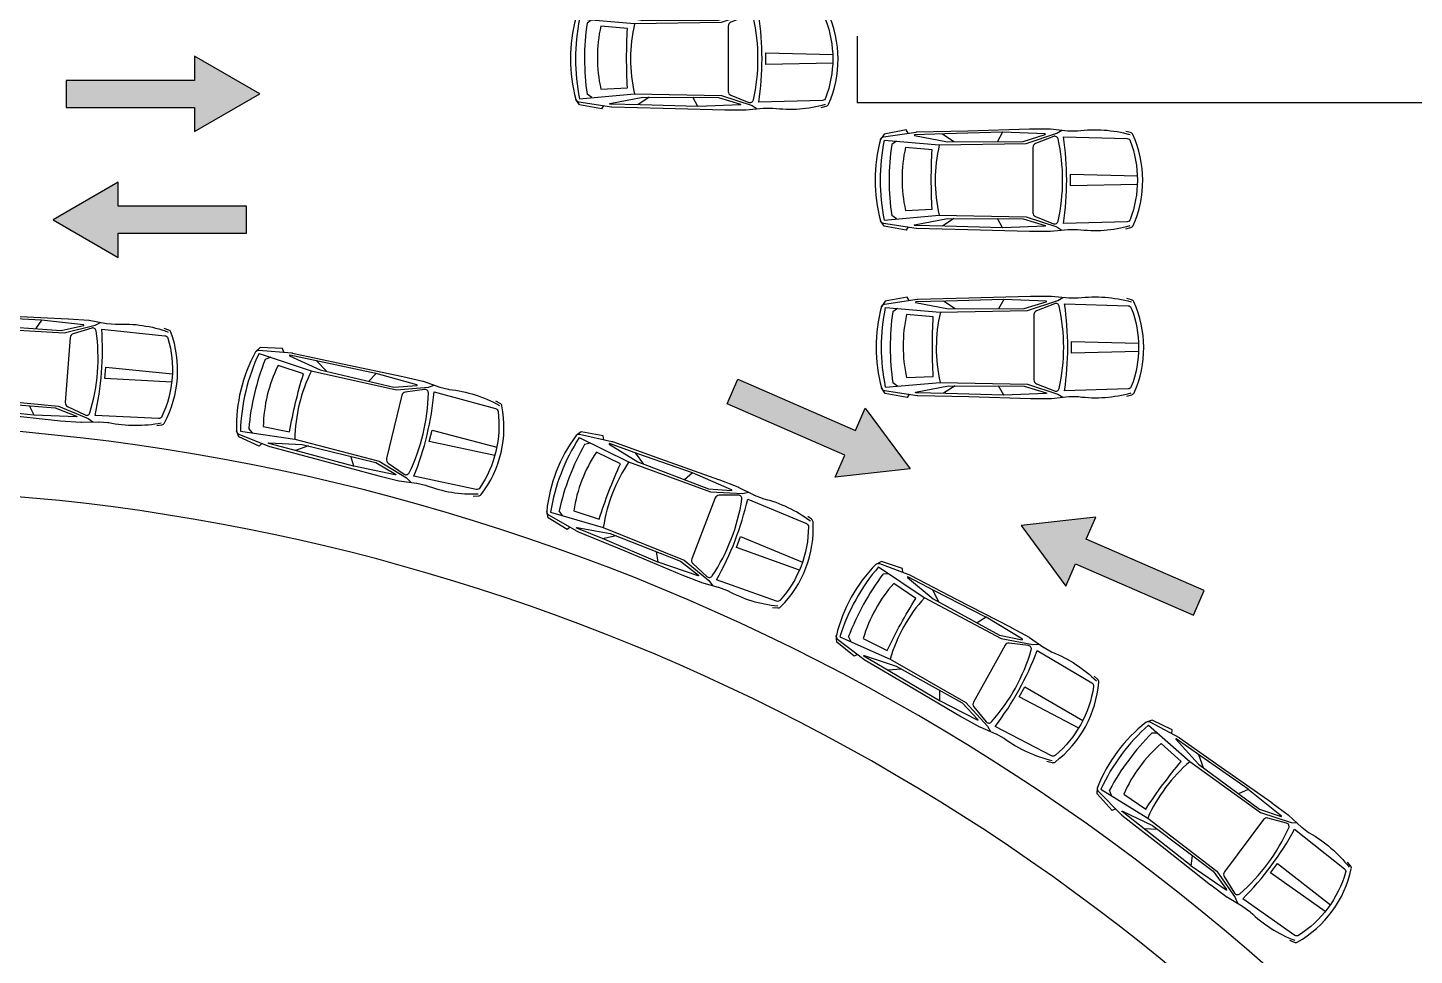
# Model space of a CAD drawing. Extents: x -30 to 1202, y 231 to 898.
# Drawn here: x 86.94 to 107.66, y 379.79 to 393.66 of the extents above; entities that cross this region are included whole.
import ezdxf

# ---------------------------------------------------------------- set-up
doc = ezdxf.new("R2010")
doc.units = 0
doc.header["$LTSCALE"] = 0.04
doc.layers.get('0').update_dxf_attribs({"linetype": 'CONTINUOUS'})
doc.layers.add('PISO', color=1, linetype='CONTINUOUS')
doc.layers.add('PISOS', color=1, linetype='CONTINUOUS')

# ---------------------------------------------------------------- blocks, each defined once
blk = doc.blocks.new('Aupln001')
for p, q in [((-2.821, 0.58), (-2.994, 0.694)), ((-2.093, 0.72), (-2.17, 0.582)), ((-3.678, 0.587), (-3.751, 0.537)), ((-3.678, -0.575), (-3.75, -0.526)), ((-2.821, -0.568), (-2.994, -0.682)), ((-2.093, -0.708), (-2.17, -0.571))]:
    blk.add_line(p, q)
for points in [[(-3.506, 0.706), (-3.537, 0.756), (-3.865, 0.694), (-3.918, 0.613, -0.296775), (-3.875, 0.651), (-3.386, 0.724, -0.031441), (-3.379, 0.725), (-2.615, 0.743, 0.001455), (-2.615, 0.743), (-1.694, 0.77, -0.007326), (-1.692, 0.77), (-1.386, 0.77, -0.025363), (-1.38, 0.77), (-1.12, 0.743, 0.024637), (-1.115, 0.743), (-0.986, 0.743, 0.032795), (-0.973, 0.743, -0.100755), (-0.189, 0.686)], [(-0.253, -0.723), (-0.177, -0.703, 0.226888), (-0.143, -0.674, 0.214205), (-0.149, 0.687, 0.224603), (-0.183, 0.716), (-0.253, 0.734)], [(-3.506, -0.695), (-3.537, -0.745), (-3.865, -0.683), (-3.918, -0.602, 0.296775), (-3.875, -0.64), (-3.386, -0.713, 0.031441), (-3.379, -0.714), (-2.615, -0.732, -0.001455), (-2.615, -0.732), (-1.694, -0.759, 0.007326), (-1.692, -0.759), (-1.386, -0.759, 0.025363), (-1.38, -0.758), (-1.12, -0.732, -0.024637), (-1.115, -0.732), (-0.986, -0.731, -0.032795), (-0.973, -0.732, 0.100755), (-0.189, -0.675)]]:
    blk.add_lwpolyline(points, format="xyb")
for points in [[(-3.862, 0.603), (-3.043, 0.531), (-1.74, 0.554), (-1.283, 0.705), (-1.209, 0.752)], [(-0.079, -0.058), (-1.081, -0.081), (-1.081, 0.092), (-0.079, 0.069)], [(-3.862, -0.592), (-3.043, -0.52), (-1.74, -0.543), (-1.283, -0.693), (-1.209, -0.741)]]:
    blk.add_lwpolyline(points)
for points in [[(-2.957, 0.695, -0.001613), (-2.958, 0.695), (-3.408, 0.684, 0.898845), (-3.409, 0.674), (-2.916, 0.579), (-1.785, 0.584), (-1.458, 0.686, 0.843434), (-1.459, 0.696), (-2.092, 0.72, 0.016499), (-2.095, 0.72)], [(-1.264, 0.62, 0.460891), (-1.334, 0.657), (-1.603, 0.551, 0.30819), (-1.642, 0.494), (-1.642, -0.482, 0.30819), (-1.603, -0.54), (-1.334, -0.646, 0.460891), (-1.264, -0.609, 0.109577)], [(-0.233, -0.616), (-1.183, -0.643, 0.072437), (-1.183, 0.654), (-0.233, 0.627, -0.304109), (-0.186, 0.593, -0.182739), (-0.186, -0.582, -0.304109)], [(-3.545, -0.447), (-3.146, -0.429, -0.030108), (-3.146, 0.459), (-3.545, 0.494, 0.109099)], [(-2.957, -0.683, 0.001613), (-2.958, -0.683), (-3.408, -0.673, -0.898845), (-3.409, -0.663), (-2.916, -0.568), (-1.785, -0.573), (-1.458, -0.675, -0.843434), (-1.459, -0.685), (-2.092, -0.708, -0.016499), (-2.095, -0.708)]]:
    blk.add_lwpolyline(points, format="xyb", close=True)
for centre, radius, start, end in [((-1.703, 0.006), 2.297, 164.6672, 195.3328), ((-1.004, 0.006), 2.92, 168.1984, 191.8016), ((-0.075, 0.009), 3.714, 171.8338, 188.2809), ((-0.749, -0.001), 2.352, 166.9232, 192.7419)]:
    blk.add_arc(centre, radius, start, end)
blk = doc.blocks.new('fl')
at = {"layer": 'PISOS'}
blk.add_hatch(color=9, dxfattribs=at).paths.add_polyline_path([(0, 0), (-0.563, -0.975), (-0.201, -0.975), (-0.201, -2.894), (0.201, -2.894), (0.201, -0.975), (0.563, -0.975)])
blk.add_lwpolyline([(-0.201, -0.975), (-0.201, -2.894), (0.201, -2.894), (0.201, -0.975), (0.563, -0.975), (0, 0), (-0.563, -0.975)], close=True, dxfattribs=at)

msp = doc.modelspace()

# ---------------------------------------------------------------- linework, layer by layer
at = {"layer": 'PISO'}
for centre, radius, start, end in [((84.017, 355.367), 32.372, 43.0717, 91.8718), ((84.167, 355.59), 31.166, 44.8168, 92.221)]:
    msp.add_arc(centre, radius, start, end, dxfattribs=at)
at = {"layer": 'PISOS'}
for p in [(99.339, 393.532), (112.939, 392.532)]:
    msp.add_line(p, (99.339, 392.532), dxfattribs=at)

# ---------------------------------------------------------------- block references
for p in [(99.053, 393.187), (103.606, 391.373), (103.622, 388.873)]:
    msp.add_blockref('Aupln001', p, dxfattribs=at)
for name, p, rotation in [('fl', (90.412, 392.666), 270), ('fl', (87.321, 390.786), 90), ('Aupln001', (89.179, 388.409), 355.6201406307931), ('Aupln001', (94.015, 387.299), 346.490589150158), ('Aupln001', (98.571, 385.574), 338.8709626990462), ('fl', (101.789, 386.214), 66.5063271180411), ('Aupln001', (102.747, 383.199), 331.0418072119207), ('Aupln001', (106.433, 380.442), 323.3471854950487)]:
    msp.add_blockref(name, p, dxfattribs=dict(at, rotation=rotation))
at = {"layer": 'PISOS', "xscale": -1, "rotation": 246.5063271180414}
msp.add_blockref('fl', (100.13, 387.064), dxfattribs=at)

doc.saveas('drawing.dxf')
